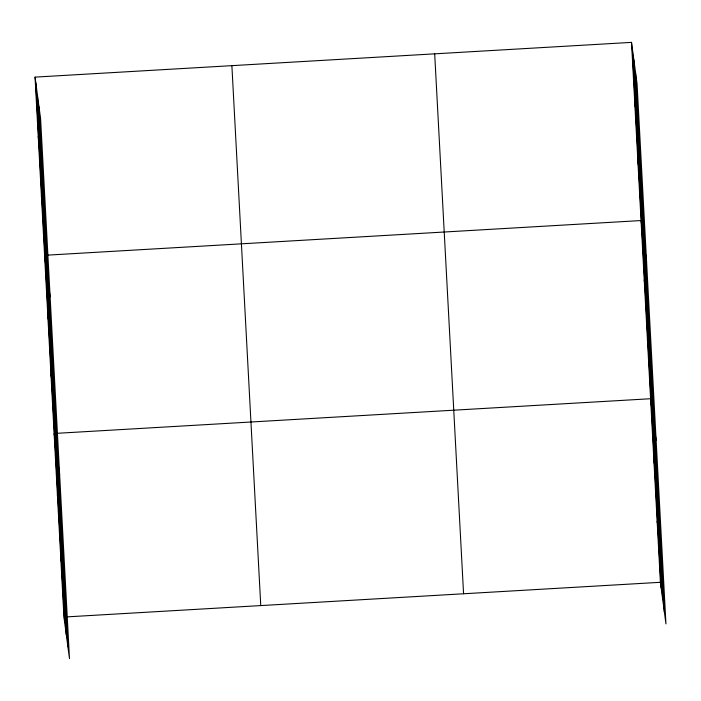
<?xml version="1.0" encoding="UTF-8"?>
<svg xmlns="http://www.w3.org/2000/svg" width="701" height="701" viewBox="0 0 701 701"><rect width="100%" height="100%" fill="white"/><g stroke="black" fill="none" stroke-linecap="round" stroke-linejoin="round"><path stroke-width="1.05" d="M35.05 77.119L40.597 118.697L69.478 658.625L63.931 617.055L35.05 77.119L631.522 42.375L637.069 83.945L665.95 623.881L660.403 582.303L631.522 42.375M47.808 255.111L641.056 220.552L646.602 262.121M57.342 433.288L650.581 398.729L656.127 440.298M67.156 616.862L660.403 582.303M634.703 101.768L635.439 107.349M637.875 161.16L638.62 166.742M644.228 279.944L644.973 285.526M647.409 339.337L648.153 344.918M653.858 459.926L654.603 465.499M657.126 521.115L657.871 526.696M38.231 136.511L38.976 142.093M41.403 195.903L42.148 201.485M44.584 255.304L50.13 296.873M47.756 314.696L48.5 320.269M50.936 374.089L51.681 379.662M54.108 433.481L59.655 475.05M57.386 494.669L58.13 500.251M60.654 555.858L61.399 561.44M635.483 72.072L664.364 611.999M633.853 59.83L662.734 599.767M632.267 47.957L661.148 587.885M434.69 53.846L463.571 593.773M231.882 65.657L260.763 605.585M39.011 106.815L67.892 646.751M37.381 94.582L66.262 634.51M35.795 82.7L64.676 622.637"/></g></svg>
